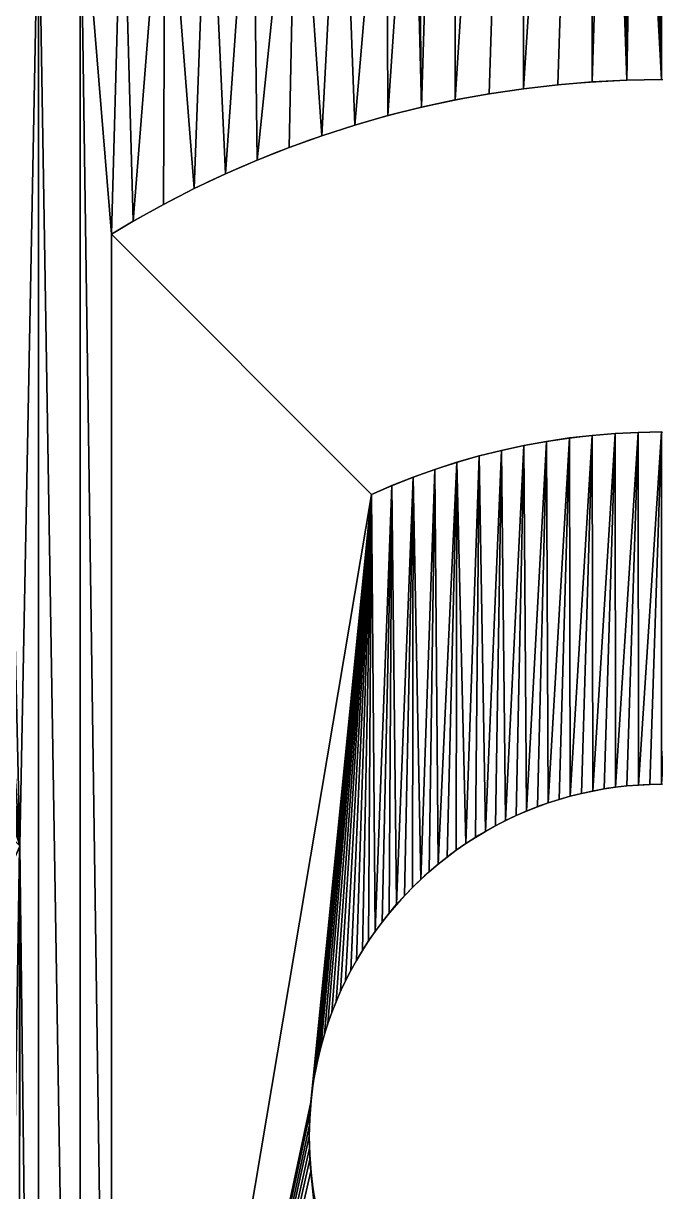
# Model space of a CAD drawing. Extents: x -88 to 88, y -88 to 88.
# Drawn here: x -18.12 to -0.16, y -1.56 to 31.6 of the extents above; entities that cross this region are included whole.
import ezdxf

# ---------------------------------------------------------------- set-up
doc = ezdxf.new("R2010")
doc.units = 0
doc.header["$MEASUREMENT"] = 0
doc.layers.get('0').update_dxf_attribs({"color": 13, "linetype": 'CONTINUOUS'})

# ---------------------------------------------------------------- blocks, each defined once
blk = doc.blocks.new('FUFO_S2')
for p, q in [((87.118, 118.084), (87.118, 118.084, 2)), ((84.184, 117.843), (84.184, 117.843, 2)), ((85.159, 117.956), (85.159, 117.956, 2)), ((86.138, 118.036), (86.138, 118.036, 2)), ((82.247, 117.524), (82.247, 117.524, 2)), ((83.213, 117.699), (83.213, 117.699, 2)), ((80.335, 117.078), (80.335, 117.078, 2)), ((81.288, 117.316), (81.288, 117.316, 2)), ((79.391, 116.808), (79.391, 116.808, 2)), ((78.457, 116.508), (78.457, 116.508, 2)), ((77.532, 116.177), (77.532, 116.177, 2)), ((76.619, 115.816), (76.619, 115.816, 2)), ((75.719, 115.426), (75.719, 115.426, 2)), ((74.831, 115.006), (74.831, 115.006, 2)), ((73.958, 114.558), (73.958, 114.558, 2)), ((73.1, 114.081), (73.1, 114.081, 2)), ((79.872, 106.328), (72.487, 113.713)), ((79.872, 106.328, 2), (72.487, 113.713, 2)), ((72.487, 113.713), (72.487, 113.713, 2)), ((84.841, 107.833), (84.841, 107.833, 2)), ((85.488, 107.929), (85.488, 107.929, 2)), ((86.138, 108.004), (86.138, 108.004, 2)), ((86.791, 108.057), (86.791, 108.057, 2)), ((87.444, 108.089), (87.444, 108.089, 2)), ((83.557, 107.577), (83.557, 107.577, 2)), ((84.197, 107.715), (84.197, 107.715, 2)), ((82.293, 107.238), (82.293, 107.238, 2)), ((82.922, 107.418), (82.922, 107.418, 2)), ((81.054, 106.818), (81.054, 106.818, 2)), ((81.67, 107.038), (81.67, 107.038, 2)), ((80.445, 106.577), (80.445, 106.577, 2)), ((79.872, 106.328), (79.872, 106.328, 2)), ((85.829, 97.839), (85.829, 97.839, 2)), ((86.149, 97.908), (86.149, 97.908, 2)), ((86.471, 97.966), (86.471, 97.966, 2)), ((86.795, 98.014), (86.795, 98.014, 2)), ((87.12, 98.052), (87.12, 98.052, 2)), ((87.446, 98.079), (87.446, 98.079, 2)), ((87.773, 98.095), (87.773, 98.095, 2)), ((84.886, 97.569), (84.886, 97.569, 2)), ((85.197, 97.669), (85.197, 97.669, 2)), ((85.512, 97.759), (85.512, 97.759, 2)), ((83.973, 97.209), (83.973, 97.209, 2)), ((84.273, 97.339), (84.273, 97.339, 2)), ((84.577, 97.459), (84.577, 97.459, 2)), ((83.386, 96.919), (83.386, 96.919, 2)), ((83.677, 97.069), (83.677, 97.069, 2)), ((82.819, 96.592), (82.819, 96.592, 2)), ((83.1, 96.76), (83.1, 96.76, 2)), ((82.275, 96.228), (82.275, 96.228, 2)), ((82.544, 96.415), (82.544, 96.415, 2)), ((82.012, 96.034), (82.012, 96.034, 2)), ((81.507, 95.618), (81.507, 95.618, 2)), ((81.756, 95.83), (81.756, 95.83, 2)), ((81.264, 95.399), (81.264, 95.399, 2)), ((80.801, 94.936), (80.801, 94.936, 2)), ((81.029, 95.171), (81.029, 95.171, 2)), ((80.582, 94.693), (80.582, 94.693, 2)), ((80.166, 94.188), (80.166, 94.188, 2)), ((80.37, 94.444), (80.37, 94.444, 2)), ((79.972, 93.925), (79.972, 93.925, 2)), ((79.785, 93.656), (79.785, 93.656, 2)), ((79.608, 93.381), (79.608, 93.381, 2)), ((79.44, 93.1), (79.44, 93.1, 2)), ((79.131, 92.523), (79.131, 92.523, 2)), ((79.281, 92.814), (79.281, 92.814, 2)), ((78.991, 92.227), (78.991, 92.227, 2)), ((78.861, 91.927), (78.861, 91.927, 2)), ((78.741, 91.623), (78.741, 91.623, 2)), ((78.631, 91.314), (78.631, 91.314, 2)), ((78.531, 91.003), (78.531, 91.003, 2)), ((78.441, 90.688), (78.441, 90.688, 2)), ((78.361, 90.371), (78.361, 90.371, 2)), ((78.292, 90.051), (78.292, 90.051, 2)), ((78.234, 89.729), (78.234, 89.729, 2)), ((78.186, 89.405), (78.186, 89.405, 2)), ((78.148, 89.08), (78.148, 89.08, 2)), ((78.121, 88.754), (78.121, 88.754, 2)), ((78.105, 88.427), (78.105, 88.427, 2)), ((78.1, 88.1), (78.1, 88.1, 2)), ((78.105, 87.773), (78.105, 87.773, 2)), ((78.121, 87.446), (78.121, 87.446, 2)), ((78.148, 87.12), (78.148, 87.12, 2)), ((78.186, 86.795), (78.186, 86.795, 2))]:
    blk.add_line(p, q)
at = {"extrusion": (0, 0, -1)}
for centre, radius in [((-88.1, 88.1), 88.1), ((-88.1, 88.1, -2), 88.1), ((-88.1, 88.1), 10), ((-88.1, 88.1, -2), 10)]:
    blk.add_circle(centre, radius, dxfattribs=at)
for centre, radius, start, end in [((-88.1, 88.1), 50, 8.1311, 81.8689), ((-88.1, 88.1, -2), 50, 8.1311, 81.8689), ((-88.1, 88.1), 40, 10.1834, 79.8166), ((-88.1, 88.1, -2), 40, 10.1834, 79.8166), ((-88.1, 88.1), 30, 58.6345, 121.3655), ((-88.1, 88.1, -2), 30, 58.6345, 121.3655), ((-88.1, 88.1), 20, 65.7053, 114.3716), ((-88.1, 88.1, -2), 20, 65.7053, 114.3716)]:
    blk.add_arc(centre, radius, start, end, dxfattribs=at)
mesh = blk.add_polyface()
corners = [(72.487, 113.713, 2), (72.793, 125.055, 2), (71.592, 124.535, 2), (73.1, 114.081, 2), (74.01, 125.536, 2), (73.958, 114.558, 2), (74.831, 115.006, 2), (75.242, 125.977, 2), (75.719, 115.426, 2), (76.489, 126.378, 2), (76.619, 115.816, 2), (77.747, 126.737, 2), (77.532, 116.177, 2), (78.457, 116.508, 2), (79.017, 127.055, 2), (79.391, 116.808, 2), (80.296, 127.331, 2), (80.335, 117.078, 2), (81.029, 127.465, 2), (81.288, 117.316, 2), (81.029, 137.591, 2), (61.726, 118.174, 2), (62.119, 103.1, 2), (62.724, 119.02, 2), (65.877, 121.359, 2), (69.882, 96.353, 2), (66.977, 122.068, 2), (68.1, 122.741, 2), (69.244, 123.377, 2), (70.408, 123.975, 2), (87.118, 118.084, 2), (86.6, 133.1, 2), (86.138, 118.036, 2), (86.651, 132.712, 2), (86.801, 132.35, 2), (87.039, 132.039, 2), (87.35, 131.801, 2), (88.1, 118.1, 2), (87.712, 131.651, 2), (88.1, 131.6, 2), (82.219, 147.811, 2), (82.247, 117.524, 2), (84.176, 147.972, 2), (83.213, 117.699, 2), (84.184, 117.843, 2), (86.137, 148.068, 2), (85.159, 117.956, 2), (88.1, 148.1, 2), (86.651, 133.488, 2), (86.801, 133.85, 2)]
mesh.append_faces([[corners[k] for k in face] for face in [(1, 3, 4), (4, 6, 7), (7, 8, 9), (9, 10, 11), (11, 13, 14), (14, 15, 16), (16, 17, 18), (18, 19, 20), (21, 22, 23), (24, 25, 26), (26, 25, 27), (27, 25, 28), (28, 25, 29), (30, 31, 32), (31, 30, 33), (33, 30, 34), (34, 30, 35), (35, 30, 36), (36, 37, 38), (38, 37, 39), (40, 41, 42), (42, 44, 45)]], dxfattribs={"vtx0": -1, "vtx1": -1})
mesh.append_faces([[corners[k] for k in face] for face in [(40, 20, 19), (45, 32, 31)]], dxfattribs={"vtx0": -1, "vtx1": -1, "vtx2": -1})
mesh.append_faces([[corners[k] for k in face] for face in [(0, 1, 2), (1, 0, 3), (4, 3, 5), (4, 5, 6), (7, 6, 8), (9, 8, 10), (11, 10, 12), (11, 12, 13), (14, 13, 15), (16, 15, 17), (18, 17, 19), (36, 30, 37), (40, 19, 41), (42, 41, 43), (42, 43, 44), (45, 44, 46), (45, 46, 32), (47, 31, 48), (47, 48, 49)]], dxfattribs={"vtx0": -1, "vtx2": -1})
mesh = blk.add_polyface()
corners = [(69.882, 96.353), (68.1, 122.741), (69.244, 123.377), (70.408, 123.975), (72.793, 125.055), (72.487, 113.713), (71.592, 124.535), (73.1, 114.081), (74.01, 125.536), (73.958, 114.558), (74.831, 115.006), (75.242, 125.977), (75.719, 115.426), (76.489, 126.378), (76.619, 115.816), (77.747, 126.737), (77.532, 116.177), (78.457, 116.508), (79.017, 127.055), (79.391, 116.808), (80.296, 127.331), (80.335, 117.078), (81.029, 127.465), (81.288, 117.316), (81.029, 137.591), (82.219, 147.811), (82.247, 117.524), (84.176, 147.972), (83.213, 117.699), (84.184, 117.843), (86.137, 148.068), (85.159, 117.956), (86.138, 118.036), (86.6, 133.1), (88.1, 148.1), (86.651, 133.488), (86.801, 133.85), (87.118, 118.084), (86.651, 132.712), (86.801, 132.35), (87.039, 132.039), (87.35, 131.801), (88.1, 118.1), (87.712, 131.651), (88.1, 131.6), (89.082, 118.084), (88.488, 131.651), (88.85, 131.801), (89.161, 132.039)]
mesh.append_faces([[corners[k] for k in face] for face in [(4, 5, 6), (5, 4, 7), (7, 8, 9), (9, 8, 10), (10, 11, 12), (12, 13, 14), (14, 15, 16), (16, 15, 17), (17, 18, 19), (19, 20, 21), (21, 22, 23), (24, 25, 22), (23, 25, 26), (26, 27, 28), (28, 27, 29), (29, 30, 31), (31, 30, 32), (33, 34, 35), (35, 34, 36), (37, 41, 42), (42, 44, 45)]], dxfattribs={"vtx0": -1, "vtx1": -1})
mesh.append_faces([[corners[k] for k in face] for face in [(22, 25, 23), (32, 30, 33)]], dxfattribs={"vtx0": -1, "vtx1": -1, "vtx2": -1})
mesh.append_faces([[corners[k] for k in face] for face in [(0, 1, 2), (0, 2, 3), (7, 4, 8), (10, 8, 11), (12, 11, 13), (14, 13, 15), (17, 15, 18), (19, 18, 20), (21, 20, 22), (26, 25, 27), (29, 27, 30), (33, 37, 32), (37, 33, 38), (37, 38, 39), (37, 39, 40), (37, 40, 41), (42, 41, 43), (42, 43, 44), (45, 44, 46), (45, 46, 47), (45, 47, 48)]], dxfattribs={"vtx0": -1, "vtx2": -1})
mesh = blk.add_polyface()
corners = [(61.726, 118.174, 2), (61.194, 101.369, 2), (61.642, 102.242, 2), (62.119, 103.1, 2), (62.724, 119.02, 2), (62.487, 103.713, 2), (69.882, 96.353, 2), (63.75, 119.834, 2), (64.801, 120.614, 2), (65.877, 121.359, 2), (70.408, 123.975, 2), (70.408, 52.225, 2), (71.592, 51.665, 2), (71.592, 124.535, 2), (72.487, 62.487, 2), (72.487, 113.713, 2), (68.111, 87.444, 2), (68.111, 88.753, 2), (68.1, 88.099, 2), (68.143, 89.407, 2), (68.143, 86.791, 2), (68.196, 90.059, 2), (68.196, 86.138, 2), (68.271, 90.709, 2), (68.271, 85.488, 2), (68.367, 91.357, 2), (68.367, 84.841, 2), (68.484, 92.001, 2), (68.485, 84.197, 2), (68.622, 92.64, 2), (68.623, 83.557, 2), (68.781, 93.275, 2), (68.782, 82.922, 2), (68.961, 93.905, 2), (68.962, 82.293, 2), (69.161, 94.528, 2), (69.162, 81.67, 2), (69.381, 95.144, 2), (69.382, 81.054, 2), (69.622, 95.753, 2), (69.623, 80.445, 2), (69.872, 96.328, 2), (69.872, 79.872, 2), (79.872, 106.328, 2), (78.148, 89.08, 2), (78.186, 89.405, 2), (78.234, 89.729, 2), (78.292, 90.051, 2), (78.361, 90.371, 2), (78.441, 90.688, 2), (78.531, 91.003, 2), (78.631, 91.314, 2), (78.741, 91.623, 2), (78.861, 91.927, 2), (78.991, 92.227, 2), (79.131, 92.523, 2), (79.281, 92.814, 2), (79.44, 93.1, 2), (79.608, 93.381, 2), (79.785, 93.656, 2)]
mesh.append_faces([[corners[k] for k in face] for face in [(16, 17, 18)]], dxfattribs={"vtx0": -1})
mesh.append_faces([[corners[k] for k in face] for face in [(4, 6, 7), (7, 6, 8), (8, 6, 9), (10, 12, 13), (17, 16, 19), (19, 20, 21), (21, 22, 23), (23, 24, 25), (25, 26, 27), (27, 28, 29), (29, 30, 31), (31, 32, 33), (33, 34, 35), (35, 36, 37), (37, 38, 39), (39, 40, 41), (41, 42, 6)]], dxfattribs={"vtx0": -1, "vtx1": -1})
mesh.append_faces([[corners[k] for k in face] for face in [(10, 6, 11), (13, 14, 15)]], dxfattribs={"vtx0": -1, "vtx1": -1, "vtx2": -1})
mesh.append_faces([[corners[k] for k in face] for face in [(0, 1, 2), (0, 2, 3), (4, 3, 5), (4, 5, 6), (19, 16, 20), (21, 20, 22), (14, 43, 15), (43, 44, 45), (43, 45, 46), (43, 46, 47), (43, 47, 48), (43, 48, 49), (43, 49, 50), (43, 50, 51), (43, 51, 52), (43, 52, 53), (43, 53, 54), (43, 54, 55), (43, 55, 56), (43, 56, 57), (43, 57, 58), (43, 58, 59)]], dxfattribs={"vtx0": -1, "vtx2": -1})
mesh = blk.add_polyface()
corners = [(70.408, 123.975, 2), (70.408, 52.225, 2), (71.592, 51.665, 2), (71.592, 124.535, 2), (72.487, 62.487, 2), (61.642, 73.958, 2), (61.726, 58.026, 2), (62.119, 73.1, 2), (62.724, 57.18, 2), (62.487, 72.487, 2), (69.872, 79.872, 2), (63.75, 56.366, 2), (64.801, 55.586, 2), (65.877, 54.841, 2), (69.882, 96.353, 2), (68.271, 90.709, 2), (68.196, 86.138, 2), (68.271, 85.488, 2), (68.367, 91.357, 2), (68.367, 84.841, 2), (68.484, 92.001, 2), (68.485, 84.197, 2), (68.622, 92.64, 2), (68.623, 83.557, 2), (68.781, 93.275, 2), (68.782, 82.922, 2), (68.961, 93.905, 2), (68.962, 82.293, 2), (69.161, 94.528, 2), (69.162, 81.67, 2), (69.381, 95.144, 2), (69.382, 81.054, 2), (69.622, 95.753, 2), (69.623, 80.445, 2), (69.872, 96.328, 2), (78.105, 87.773, 2), (78.1, 88.1, 2), (78.121, 87.446, 2), (78.148, 87.12, 2), (79.847, 69.882, 2), (78.186, 86.795, 2), (78.234, 86.471, 2), (78.292, 86.149, 2), (78.361, 85.829, 2), (78.441, 85.512, 2), (78.531, 85.197, 2), (78.631, 84.886, 2), (78.741, 84.577, 2), (78.861, 84.273, 2), (78.991, 83.973, 2), (79.131, 83.677, 2), (79.281, 83.386, 2), (79.44, 83.1, 2), (79.608, 82.819, 2), (79.785, 82.544, 2), (79.972, 82.275, 2), (79.872, 106.328, 2), (78.148, 89.08, 2), (78.121, 88.754, 2), (78.105, 88.427, 2)]
mesh.append_faces([[corners[k] for k in face] for face in [(5, 6, 7), (7, 8, 9), (9, 8, 10), (35, 4, 37), (37, 4, 38), (38, 39, 40), (40, 39, 41), (41, 39, 42), (42, 39, 43), (43, 39, 44), (44, 39, 45), (45, 39, 46), (46, 39, 47), (47, 39, 48), (48, 39, 49), (49, 39, 50), (50, 39, 51), (51, 39, 52), (52, 39, 53), (53, 39, 54), (54, 39, 55), (57, 4, 58), (58, 4, 59), (59, 4, 36)]], dxfattribs={"vtx0": -1, "vtx1": -1})
mesh.append_faces([[corners[k] for k in face] for face in [(3, 2, 4), (10, 1, 14), (56, 4, 57)]], dxfattribs={"vtx0": -1, "vtx1": -1, "vtx2": -1})
mesh.append_faces([[corners[k] for k in face] for face in [(0, 1, 2), (10, 8, 11), (10, 11, 12), (10, 12, 13), (15, 16, 17), (18, 17, 19), (20, 19, 21), (22, 21, 23), (24, 23, 25), (26, 25, 27), (28, 27, 29), (30, 29, 31), (32, 31, 33), (34, 33, 10), (4, 35, 36), (38, 4, 39)]], dxfattribs={"vtx0": -1, "vtx2": -1})
mesh = blk.add_polyface()
corners = [(62.487, 103.713), (62.724, 119.02), (69.882, 96.353), (63.75, 119.834), (64.801, 120.614), (65.877, 121.359), (66.977, 122.068), (68.1, 122.741), (71.592, 51.665), (70.408, 123.975), (71.592, 124.535), (72.487, 62.487), (72.487, 113.713), (79.972, 93.925), (79.872, 106.328), (80.445, 106.577), (80.582, 94.693), (81.054, 106.818), (81.264, 95.399), (81.67, 107.038), (81.756, 95.83), (82.293, 107.238), (82.275, 96.228), (82.544, 96.415), (82.922, 107.418), (82.819, 96.592), (83.1, 96.76), (83.557, 107.577), (83.386, 96.919), (83.677, 97.069), (84.197, 107.715), (83.973, 97.209), (84.273, 97.339), (84.841, 107.833), (84.577, 97.459), (84.886, 97.569), (85.488, 107.929), (85.197, 97.669), (85.512, 97.759), (86.138, 108.004), (85.829, 97.839), (86.149, 97.908), (86.791, 108.057), (86.471, 97.966), (86.795, 98.014), (87.444, 108.089), (87.12, 98.052), (87.446, 98.079), (88.099, 108.1), (87.773, 98.095), (88.1, 98.1), (88.753, 108.089), (88.427, 98.095), (88.754, 98.079), (89.407, 108.057)]
mesh.append_faces([[corners[k] for k in face] for face in [(0, 1, 2), (22, 21, 23), (23, 24, 25), (25, 24, 26), (26, 27, 28), (28, 27, 29), (29, 30, 31), (31, 30, 32), (32, 33, 34), (34, 33, 35), (35, 36, 37), (37, 36, 38), (38, 39, 40), (40, 39, 41), (41, 42, 43), (43, 42, 44), (44, 45, 46), (46, 45, 47), (47, 48, 49), (49, 48, 50), (50, 51, 52), (52, 51, 53)]], dxfattribs={"vtx0": -1, "vtx1": -1})
mesh.append_faces([[corners[k] for k in face] for face in [(11, 10, 12)]], dxfattribs={"vtx0": -1, "vtx1": -1, "vtx2": -1})
mesh.append_faces([[corners[k] for k in face] for face in [(2, 1, 3), (2, 3, 4), (2, 4, 5), (2, 5, 6), (2, 6, 7), (8, 9, 10), (13, 14, 15), (16, 15, 17), (18, 17, 19), (20, 19, 21), (23, 21, 24), (26, 24, 27), (29, 27, 30), (32, 30, 33), (35, 33, 36), (38, 36, 39), (41, 39, 42), (44, 42, 45), (47, 45, 48), (50, 48, 51), (53, 51, 54)]], dxfattribs={"vtx0": -1, "vtx2": -1})
mesh = blk.add_polyface()
corners = [(68.196, 86.138), (68.271, 90.709), (68.271, 85.488), (68.367, 91.357), (68.367, 84.841), (68.484, 92.001), (68.485, 84.197), (68.622, 92.64), (68.623, 83.557), (68.781, 93.275), (68.782, 82.922), (68.961, 93.905), (68.962, 82.293), (69.161, 94.528), (69.162, 81.67), (69.381, 95.144), (69.382, 81.054), (69.622, 95.753), (69.623, 80.445), (69.872, 96.328), (69.872, 79.872), (71.592, 51.665), (71.592, 124.535), (72.487, 62.487), (78.148, 87.12), (78.121, 87.446), (78.105, 87.773), (78.1, 88.1), (79.847, 69.882), (78.186, 86.795), (78.234, 86.471), (78.292, 86.149), (78.361, 85.829), (78.441, 85.512), (78.531, 85.197), (78.631, 84.886), (78.741, 84.577), (78.861, 84.273), (78.991, 83.973), (79.131, 83.677), (79.281, 83.386), (79.44, 83.1), (79.608, 82.819), (79.785, 82.544), (79.972, 82.275), (80.447, 69.622), (80.166, 82.012), (80.37, 81.756), (80.582, 81.507), (81.056, 69.381), (80.801, 81.264), (81.029, 81.029), (81.264, 80.801), (81.672, 69.161), (81.507, 80.582), (81.756, 80.37), (82.295, 68.961), (82.012, 80.166), (82.275, 79.972), (79.872, 106.328), (78.148, 89.08), (78.121, 88.754), (78.105, 88.427)]
mesh.append_faces([[corners[k] for k in face] for face in [(0, 1, 2), (2, 3, 4), (4, 5, 6), (6, 7, 8), (8, 9, 10), (10, 11, 12), (12, 13, 14), (14, 15, 16), (16, 17, 18), (18, 19, 20), (24, 23, 25), (25, 23, 26), (26, 23, 27)]], dxfattribs={"vtx0": -1, "vtx1": -1})
mesh.append_faces([[corners[k] for k in face] for face in [(21, 22, 23), (23, 59, 60)]], dxfattribs={"vtx0": -1, "vtx1": -1, "vtx2": -1})
mesh.append_faces([[corners[k] for k in face] for face in [(28, 24, 29), (28, 29, 30), (28, 30, 31), (28, 31, 32), (28, 32, 33), (28, 33, 34), (28, 34, 35), (28, 35, 36), (28, 36, 37), (28, 37, 38), (28, 38, 39), (28, 39, 40), (28, 40, 41), (28, 41, 42), (28, 42, 43), (28, 43, 44), (45, 44, 46), (45, 46, 47), (45, 47, 48), (49, 48, 50), (49, 50, 51), (49, 51, 52), (53, 52, 54), (53, 54, 55), (56, 55, 57), (56, 57, 58), (23, 60, 61), (23, 61, 62), (23, 62, 27)]], dxfattribs={"vtx0": -1, "vtx2": -1})
mesh = blk.add_polyface()
corners = [(62.724, 57.18), (62.487, 72.487), (69.872, 79.872), (63.75, 56.366), (64.801, 55.586), (65.877, 54.841), (70.408, 52.225), (69.882, 96.353), (70.408, 123.975), (71.592, 51.665), (72.487, 62.487), (78.148, 87.12), (79.847, 69.882), (79.972, 82.275), (79.872, 69.872), (80.447, 69.622), (80.582, 81.507), (81.056, 69.381), (81.264, 80.801), (81.672, 69.161), (81.756, 80.37), (82.295, 68.961), (82.275, 79.972), (82.544, 79.785), (82.925, 68.781), (82.819, 79.608), (83.1, 79.44), (83.56, 68.622), (83.386, 79.281), (83.677, 79.131), (84.199, 68.484), (83.973, 78.991), (84.273, 78.861), (84.843, 68.367), (84.577, 78.741), (84.886, 78.631), (85.491, 68.271), (85.197, 78.531), (85.512, 78.441), (86.141, 68.196), (85.829, 78.361), (86.149, 78.292), (86.793, 68.143), (86.471, 78.234), (86.795, 78.186), (87.447, 68.111), (87.12, 78.148), (87.446, 78.121), (87.773, 78.105), (88.101, 68.1), (88.1, 78.1), (88.427, 78.105), (88.756, 68.111), (88.754, 78.121), (89.08, 78.148)]
mesh.append_faces([[corners[k] for k in face] for face in [(0, 2, 3), (3, 2, 4), (4, 2, 5), (6, 8, 9), (10, 11, 12), (12, 13, 14), (14, 13, 15), (15, 16, 17), (17, 18, 19), (19, 20, 21), (21, 23, 24), (24, 26, 27), (27, 29, 30), (30, 32, 33), (33, 35, 36), (36, 38, 39), (39, 41, 42), (42, 44, 45), (45, 48, 49), (49, 51, 52)]], dxfattribs={"vtx0": -1, "vtx1": -1})
mesh.append_faces([[corners[k] for k in face] for face in [(6, 2, 7)]], dxfattribs={"vtx0": -1, "vtx1": -1, "vtx2": -1})
mesh.append_faces([[corners[k] for k in face] for face in [(0, 1, 2), (21, 22, 23), (24, 23, 25), (24, 25, 26), (27, 26, 28), (27, 28, 29), (30, 29, 31), (30, 31, 32), (33, 32, 34), (33, 34, 35), (36, 35, 37), (36, 37, 38), (39, 38, 40), (39, 40, 41), (42, 41, 43), (42, 43, 44), (45, 44, 46), (45, 46, 47), (45, 47, 48), (49, 48, 50), (49, 50, 51), (52, 51, 53), (52, 53, 54)]], dxfattribs={"vtx0": -1, "vtx2": -1})
mesh = blk.add_polyface()
corners = [(68.111, 88.753), (68.111, 87.444), (68.1, 88.099), (68.143, 89.407), (68.143, 86.791), (68.196, 90.059), (68.196, 86.138), (68.271, 90.709), (68.271, 85.488), (68.367, 91.357), (68.367, 84.841), (68.484, 92.001), (68.485, 84.197), (68.622, 92.64), (68.623, 83.557), (68.781, 93.275), (68.782, 82.922), (68.961, 93.905), (68.962, 82.293), (69.161, 94.528), (69.162, 81.67), (69.381, 95.144), (69.382, 81.054), (69.622, 95.753), (69.623, 80.445), (69.872, 96.328), (69.872, 79.872), (69.882, 96.353), (70.408, 123.975), (70.408, 52.225), (79.872, 106.328), (72.487, 62.487), (72.487, 113.713), (78.148, 89.08), (78.186, 89.405), (78.234, 89.729), (78.292, 90.051), (78.361, 90.371), (78.441, 90.688), (78.531, 91.003), (78.631, 91.314), (78.741, 91.623), (78.861, 91.927), (78.991, 92.227), (79.131, 92.523), (79.281, 92.814), (79.44, 93.1), (79.608, 93.381), (79.785, 93.656), (79.972, 93.925), (80.445, 106.577), (80.166, 94.188), (80.37, 94.444), (80.582, 94.693), (81.054, 106.818), (80.801, 94.936), (81.029, 95.171), (81.264, 95.399), (81.67, 107.038), (81.507, 95.618), (81.756, 95.83), (82.293, 107.238), (82.012, 96.034), (82.275, 96.228)]
mesh.append_faces([[corners[k] for k in face] for face in [(0, 1, 2)]], dxfattribs={"vtx0": -1})
mesh.append_faces([[corners[k] for k in face] for face in [(1, 3, 4), (4, 5, 6), (30, 31, 32), (33, 30, 34), (34, 30, 35), (35, 30, 36), (36, 30, 37), (37, 30, 38), (38, 30, 39), (39, 30, 40), (40, 30, 41), (41, 30, 42), (42, 30, 43), (43, 30, 44), (44, 30, 45), (45, 30, 46), (46, 30, 47), (47, 30, 48), (48, 30, 49), (49, 50, 51), (51, 50, 52), (52, 50, 53), (53, 54, 55), (55, 54, 56), (56, 54, 57), (57, 58, 59), (59, 58, 60), (60, 61, 62), (62, 61, 63)]], dxfattribs={"vtx0": -1, "vtx1": -1})
mesh.append_faces([[corners[k] for k in face] for face in [(27, 28, 29)]], dxfattribs={"vtx0": -1, "vtx1": -1, "vtx2": -1})
mesh.append_faces([[corners[k] for k in face] for face in [(1, 0, 3), (4, 3, 5), (6, 5, 7), (8, 7, 9), (10, 9, 11), (12, 11, 13), (14, 13, 15), (16, 15, 17), (18, 17, 19), (20, 19, 21), (22, 21, 23), (24, 23, 25), (26, 25, 27)]], dxfattribs={"vtx0": -1, "vtx2": -1})
mesh = blk.add_polyface()
corners = [(87.118, 118.084, 2), (86.138, 118.036), (87.118, 118.084), (86.138, 118.036, 2)]
mesh.append_faces([[corners[k] for k in face] for face in [(0, 1, 2), (1, 0, 3)]], dxfattribs={"vtx0": -1})
mesh = blk.add_polyface()
corners = [(88.1, 118.1, 2), (87.118, 118.084), (88.1, 118.1), (87.118, 118.084, 2)]
mesh.append_faces([[corners[k] for k in face] for face in [(0, 1, 2), (1, 0, 3)]], dxfattribs={"vtx0": -1})
mesh = blk.add_polyface()
corners = [(84.184, 117.843, 2), (83.213, 117.699), (84.184, 117.843), (83.213, 117.699, 2)]
mesh.append_faces([[corners[k] for k in face] for face in [(0, 1, 2), (1, 0, 3)]], dxfattribs={"vtx0": -1})
mesh = blk.add_polyface()
corners = [(85.159, 117.956, 2), (84.184, 117.843), (85.159, 117.956), (84.184, 117.843, 2)]
mesh.append_faces([[corners[k] for k in face] for face in [(0, 1, 2), (1, 0, 3)]], dxfattribs={"vtx0": -1})
mesh = blk.add_polyface()
corners = [(86.138, 118.036, 2), (85.159, 117.956), (86.138, 118.036), (85.159, 117.956, 2)]
mesh.append_faces([[corners[k] for k in face] for face in [(0, 1, 2), (1, 0, 3)]], dxfattribs={"vtx0": -1})
mesh = blk.add_polyface()
corners = [(82.247, 117.524, 2), (81.288, 117.316), (82.247, 117.524), (81.288, 117.316, 2)]
mesh.append_faces([[corners[k] for k in face] for face in [(0, 1, 2), (1, 0, 3)]], dxfattribs={"vtx0": -1})
mesh = blk.add_polyface()
corners = [(83.213, 117.699, 2), (82.247, 117.524), (83.213, 117.699), (82.247, 117.524, 2)]
mesh.append_faces([[corners[k] for k in face] for face in [(0, 1, 2), (1, 0, 3)]], dxfattribs={"vtx0": -1})
mesh = blk.add_polyface()
corners = [(80.335, 117.078, 2), (79.391, 116.808), (80.335, 117.078), (79.391, 116.808, 2)]
mesh.append_faces([[corners[k] for k in face] for face in [(0, 1, 2), (1, 0, 3)]], dxfattribs={"vtx0": -1})
mesh = blk.add_polyface()
corners = [(81.288, 117.316, 2), (80.335, 117.078), (81.288, 117.316), (80.335, 117.078, 2)]
mesh.append_faces([[corners[k] for k in face] for face in [(0, 1, 2), (1, 0, 3)]], dxfattribs={"vtx0": -1})
mesh = blk.add_polyface()
corners = [(79.391, 116.808, 2), (78.457, 116.508), (79.391, 116.808), (78.457, 116.508, 2)]
mesh.append_faces([[corners[k] for k in face] for face in [(0, 1, 2), (1, 0, 3)]], dxfattribs={"vtx0": -1})
mesh = blk.add_polyface()
corners = [(78.457, 116.508, 2), (77.532, 116.177), (78.457, 116.508), (77.532, 116.177, 2)]
mesh.append_faces([[corners[k] for k in face] for face in [(0, 1, 2), (1, 0, 3)]], dxfattribs={"vtx0": -1})
mesh = blk.add_polyface()
corners = [(77.532, 116.177, 2), (76.619, 115.816), (77.532, 116.177), (76.619, 115.816, 2)]
mesh.append_faces([[corners[k] for k in face] for face in [(0, 1, 2), (1, 0, 3)]], dxfattribs={"vtx0": -1})
mesh = blk.add_polyface()
corners = [(76.619, 115.816, 2), (75.719, 115.426), (76.619, 115.816), (75.719, 115.426, 2)]
mesh.append_faces([[corners[k] for k in face] for face in [(0, 1, 2), (1, 0, 3)]], dxfattribs={"vtx0": -1})
mesh = blk.add_polyface()
corners = [(75.719, 115.426, 2), (74.831, 115.006), (75.719, 115.426), (74.831, 115.006, 2)]
mesh.append_faces([[corners[k] for k in face] for face in [(0, 1, 2), (1, 0, 3)]], dxfattribs={"vtx0": -1})
mesh = blk.add_polyface()
corners = [(74.831, 115.006, 2), (73.958, 114.558), (74.831, 115.006), (73.958, 114.558, 2)]
mesh.append_faces([[corners[k] for k in face] for face in [(0, 1, 2), (1, 0, 3)]], dxfattribs={"vtx0": -1})
mesh = blk.add_polyface()
corners = [(73.958, 114.558, 2), (73.1, 114.081), (73.958, 114.558), (73.1, 114.081, 2)]
mesh.append_faces([[corners[k] for k in face] for face in [(0, 1, 2), (1, 0, 3)]], dxfattribs={"vtx0": -1})
mesh = blk.add_polyface()
corners = [(73.1, 114.081, 2), (72.487, 113.713), (73.1, 114.081), (72.487, 113.713, 2)]
mesh.append_faces([[corners[k] for k in face] for face in [(0, 1, 2), (1, 0, 3)]], dxfattribs={"vtx0": -1})
mesh = blk.add_polyface()
corners = [(72.487, 113.713, 2), (79.872, 106.328), (72.487, 113.713), (79.872, 106.328, 2)]
mesh.append_faces([[corners[k] for k in face] for face in [(0, 1, 2), (1, 0, 3)]], dxfattribs={"vtx0": -1})
mesh = blk.add_polyface()
corners = [(79.872, 106.328, 2), (79.785, 93.656, 2), (79.972, 93.925, 2), (80.445, 106.577, 2), (80.166, 94.188, 2), (80.37, 94.444, 2), (80.582, 94.693, 2), (81.054, 106.818, 2), (80.801, 94.936, 2), (81.029, 95.171, 2), (81.264, 95.399, 2), (81.67, 107.038, 2), (81.507, 95.618, 2), (81.756, 95.83, 2), (82.293, 107.238, 2), (82.012, 96.034, 2), (82.275, 96.228, 2), (82.544, 96.415, 2), (82.922, 107.418, 2), (82.819, 96.592, 2), (83.1, 96.76, 2), (83.557, 107.577, 2), (83.386, 96.919, 2), (83.677, 97.069, 2), (84.197, 107.715, 2), (83.973, 97.209, 2), (84.273, 97.339, 2), (84.841, 107.833, 2), (84.577, 97.459, 2), (84.886, 97.569, 2), (85.488, 107.929, 2), (85.197, 97.669, 2), (85.512, 97.759, 2), (86.138, 108.004, 2), (85.829, 97.839, 2), (86.149, 97.908, 2), (86.791, 108.057, 2), (86.471, 97.966, 2), (86.795, 98.014, 2), (87.444, 108.089, 2), (87.12, 98.052, 2), (87.446, 98.079, 2), (88.099, 108.1, 2), (87.773, 98.095, 2), (88.1, 98.1, 2)]
mesh.append_faces([[corners[k] for k in face] for face in [(0, 2, 3), (3, 6, 7), (7, 10, 11), (11, 13, 14), (14, 17, 18), (18, 20, 21), (21, 23, 24), (24, 26, 27), (27, 29, 30), (30, 32, 33), (33, 35, 36), (36, 38, 39), (39, 41, 42)]], dxfattribs={"vtx0": -1, "vtx1": -1})
mesh.append_faces([[corners[k] for k in face] for face in [(0, 1, 2), (3, 2, 4), (3, 4, 5), (3, 5, 6), (7, 6, 8), (7, 8, 9), (7, 9, 10), (11, 10, 12), (11, 12, 13), (14, 13, 15), (14, 15, 16), (14, 16, 17), (18, 17, 19), (18, 19, 20), (21, 20, 22), (21, 22, 23), (24, 23, 25), (24, 25, 26), (27, 26, 28), (27, 28, 29), (30, 29, 31), (30, 31, 32), (33, 32, 34), (33, 34, 35), (36, 35, 37), (36, 37, 38), (39, 38, 40), (39, 40, 41), (42, 41, 43), (42, 43, 44)]], dxfattribs={"vtx0": -1, "vtx2": -1})
mesh = blk.add_polyface()
corners = [(84.197, 107.715, 2), (84.841, 107.833), (84.197, 107.715), (84.841, 107.833, 2)]
mesh.append_faces([[corners[k] for k in face] for face in [(0, 1, 2), (1, 0, 3)]], dxfattribs={"vtx0": -1})
mesh = blk.add_polyface()
corners = [(84.841, 107.833, 2), (85.488, 107.929), (84.841, 107.833), (85.488, 107.929, 2)]
mesh.append_faces([[corners[k] for k in face] for face in [(0, 1, 2), (1, 0, 3)]], dxfattribs={"vtx0": -1})
mesh = blk.add_polyface()
corners = [(85.488, 107.929, 2), (86.138, 108.004), (85.488, 107.929), (86.138, 108.004, 2)]
mesh.append_faces([[corners[k] for k in face] for face in [(0, 1, 2), (1, 0, 3)]], dxfattribs={"vtx0": -1})
mesh = blk.add_polyface()
corners = [(86.138, 108.004, 2), (86.791, 108.057), (86.138, 108.004), (86.791, 108.057, 2)]
mesh.append_faces([[corners[k] for k in face] for face in [(0, 1, 2), (1, 0, 3)]], dxfattribs={"vtx0": -1})
mesh = blk.add_polyface()
corners = [(86.791, 108.057, 2), (87.444, 108.089), (86.791, 108.057), (87.444, 108.089, 2)]
mesh.append_faces([[corners[k] for k in face] for face in [(0, 1, 2), (1, 0, 3)]], dxfattribs={"vtx0": -1})
mesh = blk.add_polyface()
corners = [(87.444, 108.089, 2), (88.099, 108.1), (87.444, 108.089), (88.099, 108.1, 2)]
mesh.append_faces([[corners[k] for k in face] for face in [(0, 1, 2), (1, 0, 3)]], dxfattribs={"vtx0": -1})
mesh = blk.add_polyface()
corners = [(82.922, 107.418, 2), (83.557, 107.577), (82.922, 107.418), (83.557, 107.577, 2)]
mesh.append_faces([[corners[k] for k in face] for face in [(0, 1, 2), (1, 0, 3)]], dxfattribs={"vtx0": -1})
mesh = blk.add_polyface()
corners = [(83.557, 107.577, 2), (84.197, 107.715), (83.557, 107.577), (84.197, 107.715, 2)]
mesh.append_faces([[corners[k] for k in face] for face in [(0, 1, 2), (1, 0, 3)]], dxfattribs={"vtx0": -1})
mesh = blk.add_polyface()
corners = [(81.67, 107.038, 2), (82.293, 107.238), (81.67, 107.038), (82.293, 107.238, 2)]
mesh.append_faces([[corners[k] for k in face] for face in [(0, 1, 2), (1, 0, 3)]], dxfattribs={"vtx0": -1})
mesh = blk.add_polyface()
corners = [(82.293, 107.238, 2), (82.922, 107.418), (82.293, 107.238), (82.922, 107.418, 2)]
mesh.append_faces([[corners[k] for k in face] for face in [(0, 1, 2), (1, 0, 3)]], dxfattribs={"vtx0": -1})
mesh = blk.add_polyface()
corners = [(80.445, 106.577, 2), (81.054, 106.818), (80.445, 106.577), (81.054, 106.818, 2)]
mesh.append_faces([[corners[k] for k in face] for face in [(0, 1, 2), (1, 0, 3)]], dxfattribs={"vtx0": -1})
mesh = blk.add_polyface()
corners = [(81.054, 106.818, 2), (81.67, 107.038), (81.054, 106.818), (81.67, 107.038, 2)]
mesh.append_faces([[corners[k] for k in face] for face in [(0, 1, 2), (1, 0, 3)]], dxfattribs={"vtx0": -1})
mesh = blk.add_polyface()
corners = [(79.872, 106.328, 2), (80.445, 106.577), (79.872, 106.328), (80.445, 106.577, 2)]
mesh.append_faces([[corners[k] for k in face] for face in [(0, 1, 2), (1, 0, 3)]], dxfattribs={"vtx0": -1})
mesh = blk.add_polyface()
corners = [(85.829, 97.839, 2), (85.512, 97.759), (85.829, 97.839), (85.512, 97.759, 2)]
mesh.append_faces([[corners[k] for k in face] for face in [(0, 1, 2), (1, 0, 3)]], dxfattribs={"vtx0": -1})
mesh = blk.add_polyface()
corners = [(86.149, 97.908, 2), (85.829, 97.839), (86.149, 97.908), (85.829, 97.839, 2)]
mesh.append_faces([[corners[k] for k in face] for face in [(0, 1, 2), (1, 0, 3)]], dxfattribs={"vtx0": -1})
mesh = blk.add_polyface()
corners = [(86.471, 97.966, 2), (86.149, 97.908), (86.471, 97.966), (86.149, 97.908, 2)]
mesh.append_faces([[corners[k] for k in face] for face in [(0, 1, 2), (1, 0, 3)]], dxfattribs={"vtx0": -1})
mesh = blk.add_polyface()
corners = [(86.795, 98.014, 2), (86.471, 97.966), (86.795, 98.014), (86.471, 97.966, 2)]
mesh.append_faces([[corners[k] for k in face] for face in [(0, 1, 2), (1, 0, 3)]], dxfattribs={"vtx0": -1})
mesh = blk.add_polyface()
corners = [(87.12, 98.052, 2), (86.795, 98.014), (87.12, 98.052), (86.795, 98.014, 2)]
mesh.append_faces([[corners[k] for k in face] for face in [(0, 1, 2), (1, 0, 3)]], dxfattribs={"vtx0": -1})
mesh = blk.add_polyface()
corners = [(87.446, 98.079, 2), (87.12, 98.052), (87.446, 98.079), (87.12, 98.052, 2)]
mesh.append_faces([[corners[k] for k in face] for face in [(0, 1, 2), (1, 0, 3)]], dxfattribs={"vtx0": -1})
mesh = blk.add_polyface()
corners = [(87.773, 98.095, 2), (87.446, 98.079), (87.773, 98.095), (87.446, 98.079, 2)]
mesh.append_faces([[corners[k] for k in face] for face in [(0, 1, 2), (1, 0, 3)]], dxfattribs={"vtx0": -1})
mesh = blk.add_polyface()
corners = [(88.1, 98.1, 2), (87.773, 98.095), (88.1, 98.1), (87.773, 98.095, 2)]
mesh.append_faces([[corners[k] for k in face] for face in [(0, 1, 2), (1, 0, 3)]], dxfattribs={"vtx0": -1})
mesh = blk.add_polyface()
corners = [(84.886, 97.569, 2), (84.577, 97.459), (84.886, 97.569), (84.577, 97.459, 2)]
mesh.append_faces([[corners[k] for k in face] for face in [(0, 1, 2), (1, 0, 3)]], dxfattribs={"vtx0": -1})
mesh = blk.add_polyface()
corners = [(85.197, 97.669, 2), (84.886, 97.569), (85.197, 97.669), (84.886, 97.569, 2)]
mesh.append_faces([[corners[k] for k in face] for face in [(0, 1, 2), (1, 0, 3)]], dxfattribs={"vtx0": -1})
mesh = blk.add_polyface()
corners = [(85.512, 97.759, 2), (85.197, 97.669), (85.512, 97.759), (85.197, 97.669, 2)]
mesh.append_faces([[corners[k] for k in face] for face in [(0, 1, 2), (1, 0, 3)]], dxfattribs={"vtx0": -1})
mesh = blk.add_polyface()
corners = [(83.973, 97.209, 2), (83.677, 97.069), (83.973, 97.209), (83.677, 97.069, 2)]
mesh.append_faces([[corners[k] for k in face] for face in [(0, 1, 2), (1, 0, 3)]], dxfattribs={"vtx0": -1})
mesh = blk.add_polyface()
corners = [(84.273, 97.339, 2), (83.973, 97.209), (84.273, 97.339), (83.973, 97.209, 2)]
mesh.append_faces([[corners[k] for k in face] for face in [(0, 1, 2), (1, 0, 3)]], dxfattribs={"vtx0": -1})
mesh = blk.add_polyface()
corners = [(84.577, 97.459, 2), (84.273, 97.339), (84.577, 97.459), (84.273, 97.339, 2)]
mesh.append_faces([[corners[k] for k in face] for face in [(0, 1, 2), (1, 0, 3)]], dxfattribs={"vtx0": -1})
mesh = blk.add_polyface()
corners = [(83.386, 96.919, 2), (83.1, 96.76), (83.386, 96.919), (83.1, 96.76, 2)]
mesh.append_faces([[corners[k] for k in face] for face in [(0, 1, 2), (1, 0, 3)]], dxfattribs={"vtx0": -1})
mesh = blk.add_polyface()
corners = [(83.677, 97.069, 2), (83.386, 96.919), (83.677, 97.069), (83.386, 96.919, 2)]
mesh.append_faces([[corners[k] for k in face] for face in [(0, 1, 2), (1, 0, 3)]], dxfattribs={"vtx0": -1})
mesh = blk.add_polyface()
corners = [(82.819, 96.592, 2), (82.544, 96.415), (82.819, 96.592), (82.544, 96.415, 2)]
mesh.append_faces([[corners[k] for k in face] for face in [(0, 1, 2), (1, 0, 3)]], dxfattribs={"vtx0": -1})
mesh = blk.add_polyface()
corners = [(83.1, 96.76, 2), (82.819, 96.592), (83.1, 96.76), (82.819, 96.592, 2)]
mesh.append_faces([[corners[k] for k in face] for face in [(0, 1, 2), (1, 0, 3)]], dxfattribs={"vtx0": -1})
mesh = blk.add_polyface()
corners = [(82.275, 96.228, 2), (82.012, 96.034), (82.275, 96.228), (82.012, 96.034, 2)]
mesh.append_faces([[corners[k] for k in face] for face in [(0, 1, 2), (1, 0, 3)]], dxfattribs={"vtx0": -1})
mesh = blk.add_polyface()
corners = [(82.544, 96.415, 2), (82.275, 96.228), (82.544, 96.415), (82.275, 96.228, 2)]
mesh.append_faces([[corners[k] for k in face] for face in [(0, 1, 2), (1, 0, 3)]], dxfattribs={"vtx0": -1})
mesh = blk.add_polyface()
corners = [(82.012, 96.034, 2), (81.756, 95.83), (82.012, 96.034), (81.756, 95.83, 2)]
mesh.append_faces([[corners[k] for k in face] for face in [(0, 1, 2), (1, 0, 3)]], dxfattribs={"vtx0": -1})
mesh = blk.add_polyface()
corners = [(81.507, 95.618, 2), (81.264, 95.399), (81.507, 95.618), (81.264, 95.399, 2)]
mesh.append_faces([[corners[k] for k in face] for face in [(0, 1, 2), (1, 0, 3)]], dxfattribs={"vtx0": -1})
mesh = blk.add_polyface()
corners = [(81.756, 95.83, 2), (81.507, 95.618), (81.756, 95.83), (81.507, 95.618, 2)]
mesh.append_faces([[corners[k] for k in face] for face in [(0, 1, 2), (1, 0, 3)]], dxfattribs={"vtx0": -1})
mesh = blk.add_polyface()
corners = [(81.264, 95.399, 2), (81.029, 95.171), (81.264, 95.399), (81.029, 95.171, 2)]
mesh.append_faces([[corners[k] for k in face] for face in [(0, 1, 2), (1, 0, 3)]], dxfattribs={"vtx0": -1})
mesh = blk.add_polyface()
corners = [(80.801, 94.936), (80.582, 94.693, 2), (80.582, 94.693), (80.801, 94.936, 2)]
mesh.append_faces([[corners[k] for k in face] for face in [(0, 1, 2), (1, 0, 3)]], dxfattribs={"vtx0": -1})
mesh = blk.add_polyface()
corners = [(81.029, 95.171), (80.801, 94.936, 2), (80.801, 94.936), (81.029, 95.171, 2)]
mesh.append_faces([[corners[k] for k in face] for face in [(0, 1, 2), (1, 0, 3)]], dxfattribs={"vtx0": -1})
mesh = blk.add_polyface()
corners = [(80.582, 94.693), (80.37, 94.444, 2), (80.37, 94.444), (80.582, 94.693, 2)]
mesh.append_faces([[corners[k] for k in face] for face in [(0, 1, 2), (1, 0, 3)]], dxfattribs={"vtx0": -1})
mesh = blk.add_polyface()
corners = [(80.166, 94.188), (79.972, 93.925, 2), (79.972, 93.925), (80.166, 94.188, 2)]
mesh.append_faces([[corners[k] for k in face] for face in [(0, 1, 2), (1, 0, 3)]], dxfattribs={"vtx0": -1})
mesh = blk.add_polyface()
corners = [(80.37, 94.444), (80.166, 94.188, 2), (80.166, 94.188), (80.37, 94.444, 2)]
mesh.append_faces([[corners[k] for k in face] for face in [(0, 1, 2), (1, 0, 3)]], dxfattribs={"vtx0": -1})
mesh = blk.add_polyface()
corners = [(79.972, 93.925), (79.785, 93.656, 2), (79.785, 93.656), (79.972, 93.925, 2)]
mesh.append_faces([[corners[k] for k in face] for face in [(0, 1, 2), (1, 0, 3)]], dxfattribs={"vtx0": -1})
mesh = blk.add_polyface()
corners = [(79.785, 93.656), (79.608, 93.381, 2), (79.608, 93.381), (79.785, 93.656, 2)]
mesh.append_faces([[corners[k] for k in face] for face in [(0, 1, 2), (1, 0, 3)]], dxfattribs={"vtx0": -1})
mesh = blk.add_polyface()
corners = [(79.608, 93.381), (79.44, 93.1, 2), (79.44, 93.1), (79.608, 93.381, 2)]
mesh.append_faces([[corners[k] for k in face] for face in [(0, 1, 2), (1, 0, 3)]], dxfattribs={"vtx0": -1})
mesh = blk.add_polyface()
corners = [(79.44, 93.1), (79.281, 92.814, 2), (79.281, 92.814), (79.44, 93.1, 2)]
mesh.append_faces([[corners[k] for k in face] for face in [(0, 1, 2), (1, 0, 3)]], dxfattribs={"vtx0": -1})
mesh = blk.add_polyface()
corners = [(79.131, 92.523), (78.991, 92.227, 2), (78.991, 92.227), (79.131, 92.523, 2)]
mesh.append_faces([[corners[k] for k in face] for face in [(0, 1, 2), (1, 0, 3)]], dxfattribs={"vtx0": -1})
mesh = blk.add_polyface()
corners = [(79.281, 92.814), (79.131, 92.523, 2), (79.131, 92.523), (79.281, 92.814, 2)]
mesh.append_faces([[corners[k] for k in face] for face in [(0, 1, 2), (1, 0, 3)]], dxfattribs={"vtx0": -1})
mesh = blk.add_polyface()
corners = [(78.991, 92.227), (78.861, 91.927, 2), (78.861, 91.927), (78.991, 92.227, 2)]
mesh.append_faces([[corners[k] for k in face] for face in [(0, 1, 2), (1, 0, 3)]], dxfattribs={"vtx0": -1})
mesh = blk.add_polyface()
corners = [(78.861, 91.927), (78.741, 91.623, 2), (78.741, 91.623), (78.861, 91.927, 2)]
mesh.append_faces([[corners[k] for k in face] for face in [(0, 1, 2), (1, 0, 3)]], dxfattribs={"vtx0": -1})
mesh = blk.add_polyface()
corners = [(78.741, 91.623), (78.631, 91.314, 2), (78.631, 91.314), (78.741, 91.623, 2)]
mesh.append_faces([[corners[k] for k in face] for face in [(0, 1, 2), (1, 0, 3)]], dxfattribs={"vtx0": -1})
mesh = blk.add_polyface()
corners = [(78.631, 91.314), (78.531, 91.003, 2), (78.531, 91.003), (78.631, 91.314, 2)]
mesh.append_faces([[corners[k] for k in face] for face in [(0, 1, 2), (1, 0, 3)]], dxfattribs={"vtx0": -1})
mesh = blk.add_polyface()
corners = [(78.531, 91.003), (78.441, 90.688, 2), (78.441, 90.688), (78.531, 91.003, 2)]
mesh.append_faces([[corners[k] for k in face] for face in [(0, 1, 2), (1, 0, 3)]], dxfattribs={"vtx0": -1})
mesh = blk.add_polyface()
corners = [(78.441, 90.688), (78.361, 90.371, 2), (78.361, 90.371), (78.441, 90.688, 2)]
mesh.append_faces([[corners[k] for k in face] for face in [(0, 1, 2), (1, 0, 3)]], dxfattribs={"vtx0": -1})
mesh = blk.add_polyface()
corners = [(78.361, 90.371), (78.292, 90.051, 2), (78.292, 90.051), (78.361, 90.371, 2)]
mesh.append_faces([[corners[k] for k in face] for face in [(0, 1, 2), (1, 0, 3)]], dxfattribs={"vtx0": -1})
mesh = blk.add_polyface()
corners = [(78.292, 90.051), (78.234, 89.729, 2), (78.234, 89.729), (78.292, 90.051, 2)]
mesh.append_faces([[corners[k] for k in face] for face in [(0, 1, 2), (1, 0, 3)]], dxfattribs={"vtx0": -1})
mesh = blk.add_polyface()
corners = [(78.234, 89.729), (78.186, 89.405, 2), (78.186, 89.405), (78.234, 89.729, 2)]
mesh.append_faces([[corners[k] for k in face] for face in [(0, 1, 2), (1, 0, 3)]], dxfattribs={"vtx0": -1})
mesh = blk.add_polyface()
corners = [(78.186, 89.405), (78.148, 89.08, 2), (78.148, 89.08), (78.186, 89.405, 2)]
mesh.append_faces([[corners[k] for k in face] for face in [(0, 1, 2), (1, 0, 3)]], dxfattribs={"vtx0": -1})
mesh = blk.add_polyface()
corners = [(78.148, 89.08), (78.121, 88.754, 2), (78.121, 88.754), (78.148, 89.08, 2)]
mesh.append_faces([[corners[k] for k in face] for face in [(0, 1, 2), (1, 0, 3)]], dxfattribs={"vtx0": -1})
mesh = blk.add_polyface()
corners = [(78.121, 88.754), (78.105, 88.427, 2), (78.105, 88.427), (78.121, 88.754, 2)]
mesh.append_faces([[corners[k] for k in face] for face in [(0, 1, 2), (1, 0, 3)]], dxfattribs={"vtx0": -1})
mesh = blk.add_polyface()
corners = [(78.105, 88.427), (78.1, 88.1, 2), (78.1, 88.1), (78.105, 88.427, 2)]
mesh.append_faces([[corners[k] for k in face] for face in [(0, 1, 2), (1, 0, 3)]], dxfattribs={"vtx0": -1})
mesh = blk.add_polyface()
corners = [(78.1, 88.1), (78.105, 87.773, 2), (78.105, 87.773), (78.1, 88.1, 2)]
mesh.append_faces([[corners[k] for k in face] for face in [(0, 1, 2), (1, 0, 3)]], dxfattribs={"vtx0": -1})
mesh = blk.add_polyface()
corners = [(78.105, 87.773), (78.121, 87.446, 2), (78.121, 87.446), (78.105, 87.773, 2)]
mesh.append_faces([[corners[k] for k in face] for face in [(0, 1, 2), (1, 0, 3)]], dxfattribs={"vtx0": -1})
mesh = blk.add_polyface()
corners = [(78.121, 87.446), (78.148, 87.12, 2), (78.148, 87.12), (78.121, 87.446, 2)]
mesh.append_faces([[corners[k] for k in face] for face in [(0, 1, 2), (1, 0, 3)]], dxfattribs={"vtx0": -1})
mesh = blk.add_polyface()
corners = [(78.148, 87.12), (78.186, 86.795, 2), (78.186, 86.795), (78.148, 87.12, 2)]
mesh.append_faces([[corners[k] for k in face] for face in [(0, 1, 2), (1, 0, 3)]], dxfattribs={"vtx0": -1})
mesh = blk.add_polyface()
corners = [(78.186, 86.795), (78.234, 86.471, 2), (78.234, 86.471), (78.186, 86.795, 2)]
mesh.append_faces([[corners[k] for k in face] for face in [(0, 1, 2), (1, 0, 3)]], dxfattribs={"vtx0": -1})

msp = doc.modelspace()

# ---------------------------------------------------------------- block references
msp.add_blockref('FUFO_S2', (-88.1, -88.1))

doc.saveas('drawing.dxf')
